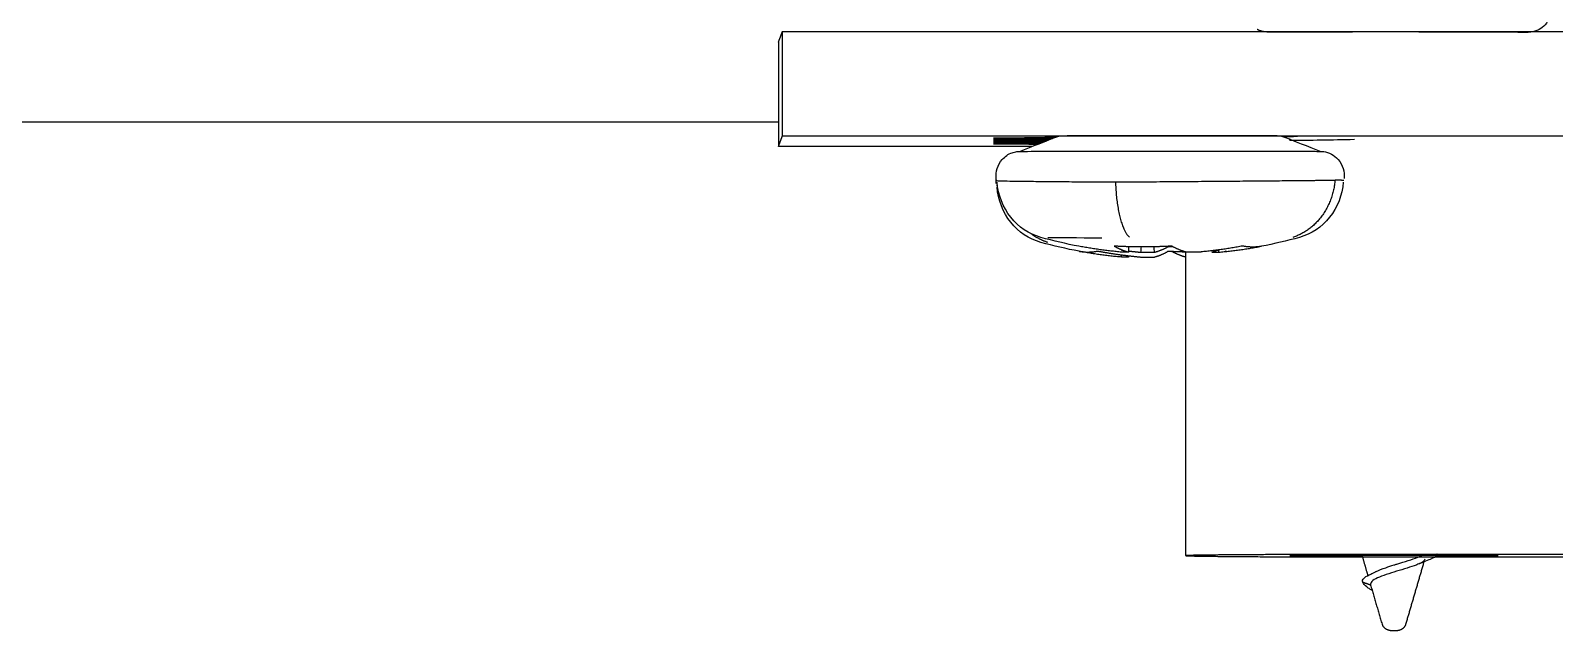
# Model space of a CAD drawing. Header units: millimetres. Extents: x 181 to 381, y 0 to 208.
# Drawn here: x 196.81 to 212.43, y 134.71 to 140.86 of the extents above; entities that cross this region are included whole.
import ezdxf

# ---------------------------------------------------------------- set-up
doc = ezdxf.new("R2010")
doc.units = ezdxf.units.MM
doc.layers.add('Make2D$可见线$曲线', color=7, linetype='Continuous', true_color=0x000000)

msp = doc.modelspace()

# ---------------------------------------------------------------- linework, layer by layer
at = {"layer": 'Make2D$可见线$曲线', "color": 18, "lineweight": -3, "true_color": 0x000000}
for points, knots in [([(212.377, 141.049), (212.38, 141.024), (212.376, 140.999), (212.368, 140.976), (212.358, 140.949), (212.342, 140.925), (212.321, 140.906), (212.303, 140.889), (212.282, 140.875), (212.233, 140.853), (212.204, 140.848), (212.18, 140.845), (212.175, 140.845), (212.169, 140.845), (212.165, 140.845), (212.162, 140.844)], [0, 0, 0, 0, 0.0754249, 0.0754249, 0.0754249, 0.1609988, 0.1609988, 0.1609988, 0.2522387, 0.2522387, 0.3584756, 0.3584756, 0.4129846, 0.4129846, 0.4489162, 0.4489162, 0.4489162, 0.4489162]), ([(207.3, 139.761), (206.947, 139.761), (206.68, 139.76), (206.68, 139.758), (206.68, 139.757), (206.94, 139.755), (207.286, 139.755)], [0.149041, 0.149041, 0.149041, 0.149041, 1.250011, 1.250011, 1.250011, 2.336404, 2.336404, 2.336404, 2.336404]), ([(207.271, 139.75), (206.932, 139.75), (206.68, 139.748), (206.68, 139.747), (206.68, 139.745), (206.925, 139.744), (207.256, 139.744)], [0.179293, 0.179293, 0.179293, 0.179293, 1.250011, 1.250011, 1.250011, 2.304463, 2.304463, 2.304463, 2.304463]), ([(207.243, 139.739), (206.918, 139.738), (206.68, 139.737), (206.68, 139.736), (206.68, 139.734), (206.911, 139.733), (207.227, 139.732)], [0.209257, 0.209257, 0.209257, 0.209257, 1.250011, 1.250011, 1.250011, 2.273946, 2.273946, 2.273946, 2.273946]), ([(207.213, 139.727), (206.904, 139.727), (206.68, 139.726), (206.68, 139.724), (206.68, 139.723), (206.897, 139.722), (207.198, 139.721)], [0.24077, 0.24077, 0.24077, 0.24077, 1.250011, 1.250011, 1.250011, 2.24292, 2.24292, 2.24292, 2.24292]), ([(207.185, 139.716), (206.89, 139.715), (206.68, 139.714), (206.68, 139.713), (206.68, 139.712), (206.883, 139.71), (207.17, 139.71)], [0.272047, 0.272047, 0.272047, 0.272047, 1.250011, 1.250011, 1.250011, 2.211358, 2.211358, 2.211358, 2.211358]), ([(207.156, 139.704), (206.877, 139.704), (206.68, 139.703), (206.68, 139.702), (206.68, 139.7), (206.87, 139.699), (207.141, 139.699)], [0.30401, 0.30401, 0.30401, 0.30401, 1.250011, 1.250011, 1.250011, 2.179172, 2.179172, 2.179172, 2.179172]), ([(207.297, 139.76), (207.07, 139.76), (206.904, 139.759), (206.904, 139.758), (206.904, 139.757), (207.065, 139.756), (207.287, 139.756)], [0.153632, 0.153632, 0.153632, 0.153632, 0.885748, 0.885748, 0.885748, 1.606547, 1.606547, 1.606547, 1.606547]), ([(207.24, 139.738), (207.042, 139.737), (206.904, 139.736), (206.904, 139.736), (206.904, 139.735), (207.038, 139.734), (207.229, 139.733)], [0.217089, 0.217089, 0.217089, 0.217089, 0.885748, 0.885748, 0.885748, 1.542589, 1.542589, 1.542589, 1.542589]), ([(209.648, 139.776), (209.741, 139.777), (209.793, 139.778), (209.796, 139.778), (209.801, 139.78), (209.67, 139.781), (209.192, 139.783), (208.865, 139.784), (208.522, 139.784), (208.179, 139.784), (207.847, 139.783), (207.355, 139.781), (207.214, 139.78), (207.208, 139.779), (207.205, 139.778), (207.25, 139.777), (207.338, 139.776)], [-0.622692, -0.622692, -0.622692, -0.622692, 0, 0, 0, 1.042626, 1.042626, 2.085254, 2.085254, 2.085254, 3.127882, 3.127882, 4.170509, 4.170509, 4.170509, 4.789916, 4.789916, 4.789916, 4.789916]), ([(206.709, 139.344), (206.703, 139.415), (206.725, 139.486), (206.771, 139.54), (206.798, 139.571), (206.833, 139.596), (206.887, 139.615), (206.907, 139.619), (206.936, 139.623), (206.941, 139.623), (206.961, 139.624), (206.953, 139.623), (207.003, 139.624), (207.048, 139.624), (207.112, 139.624), (207.297, 139.625), (207.618, 139.626), (208.006, 139.626), (208.361, 139.626), (208.746, 139.626), (209.089, 139.626)], [0, 0, 0, 0, 0.216515, 0.216515, 0.216515, 0.326438, 0.326438, 0.367047, 0.367047, 0.419732, 0.419732, 0.730674, 0.730674, 1.128038, 1.128038, 1.128038, 2.371514, 2.371514, 2.371514, 3.509521, 3.509521, 3.509521, 3.509521]), ([(209.09, 139.626), (209.122, 139.626), (209.153, 139.626), (209.184, 139.626), (209.551, 139.626), (209.828, 139.625), (209.958, 139.624)], [3.510018, 3.510018, 3.510018, 3.510018, 3.614915, 3.614915, 3.614915, 4.858392, 4.858392, 4.858392, 4.858392]), ([(209.958, 139.624), (209.989, 139.624), (210.009, 139.624), (210.03, 139.623), (210.033, 139.623), (210.04, 139.623), (210.043, 139.624), (210.086, 139.618), (210.125, 139.606), (210.171, 139.582), (210.194, 139.562), (210.214, 139.54), (210.26, 139.486), (210.282, 139.415), (210.276, 139.344)], [0, 0, 0, 0, 0.3324694, 0.3324694, 0.4644205, 0.4644205, 0.527946, 0.527946, 0.5847286, 0.5847286, 0.6620671, 0.6620671, 0.6620671, 0.8785826, 0.8785826, 0.8785826, 0.8785826]), ([(207.168, 138.742), (207.046, 138.776), (206.938, 138.849), (206.859, 138.949), (206.777, 139.051), (206.729, 139.177), (206.718, 139.307)], [0, 0, 0, 0, 0.3851161, 0.3851161, 0.3851161, 0.781647, 0.781647, 0.781647, 0.781647]), ([(207.168, 138.691), (207.046, 138.725), (206.938, 138.798), (206.859, 138.897), (206.777, 139), (206.729, 139.126), (206.718, 139.256)], [0, 0, 0, 0, 0.3848404, 0.3848404, 0.3848404, 0.7813335, 0.7813335, 0.7813335, 0.7813335]), ([(210.267, 139.307), (210.256, 139.177), (210.208, 139.051), (210.126, 138.948), (210.047, 138.849), (209.939, 138.776), (209.817, 138.742)], [0, 0, 0, 0, 0.396493, 0.396493, 0.396493, 0.7813335, 0.7813335, 0.7813335, 0.7813335]), ([(210.787, 135.385), (210.797, 135.388), (210.807, 135.391), (210.896, 135.419), (210.973, 135.442), (211.047, 135.472), (211.062, 135.478), (211.075, 135.484)], [-1.3169217, -1.3169217, -1.3169217, -1.3169217, -1.2392803, -1.2392803, -0.6196402, -0.6196402, -0.4406233, -0.4406233, -0.4406233, -0.4406233]), ([(210.531, 135.283), (210.544, 135.289), (210.557, 135.296), (210.57, 135.302), (210.58, 135.306), (210.589, 135.311), (210.598, 135.316)], [0.00037633, 0.00037633, 0.00037633, 0.00037633, 0.04567181, 0.04567181, 0.04567181, 0.07886335, 0.07886335, 0.07886335, 0.07886335]), ([(211.031, 135.392), (211.025, 135.389), (211.019, 135.387), (210.986, 135.374), (210.955, 135.364), (210.887, 135.342), (210.85, 135.332), (210.741, 135.299), (210.667, 135.276), (210.592, 135.241), (210.572, 135.229), (210.548, 135.204), (210.543, 135.192), (210.547, 135.179)], [-1.780936, -1.780936, -1.780936, -1.780936, -1.7127, -1.7127, -1.42725, -1.42725, -1.1418, -1.1418, -0.5709, -0.5709, -0.28545, -0.28545, 0, 0, 0, 0]), ([(210.598, 135.316), (210.6, 135.317), (210.603, 135.318), (210.632, 135.332), (210.665, 135.345), (210.729, 135.367), (210.758, 135.376), (210.787, 135.385)], [-1.8844134, -1.8844134, -1.8844134, -1.8844134, -1.8589205, -1.8589205, -1.5491004, -1.5491004, -1.3169217, -1.3169217, -1.3169217, -1.3169217]), ([(210.563, 135.124), (210.555, 135.129), (210.547, 135.133), (210.54, 135.138), (210.528, 135.145), (210.517, 135.153), (210.507, 135.161), (210.487, 135.177), (210.473, 135.192), (210.467, 135.208)], [0.4185161, 0.4185161, 0.4185161, 0.4185161, 0.4527809, 0.4527809, 0.4527809, 0.512528, 0.512528, 0.512528, 0.6385003, 0.6385003, 0.6385003, 0.6385003])]:
    msp.add_open_spline(points, degree=3, knots=knots, dxfattribs=at)
for points, degree in [([(204.477, 140.742), (204.498, 140.797), (204.518, 140.851)], 2), ([(204.518, 139.784), (204.518, 140.318), (204.518, 140.851)], 2), ([(204.518, 140.851), (220.525, 140.851), (236.532, 140.851)], 2), ([(204.477, 140.742), (204.477, 140.208), (204.477, 139.675)], 2), ([(204.477, 139.922), (199.462, 139.922), (194.448, 139.922)], 2), ([(204.477, 139.675), (204.498, 139.729), (204.518, 139.784)], 2), ([(207.081, 139.675), (205.779, 139.675), (204.477, 139.675)], 2), ([(204.518, 139.784), (220.525, 139.784), (236.532, 139.784)], 2), ([(207.182, 139.715), (207.017, 139.714), (206.905, 139.714), (206.904, 139.713)], 3), ([(206.904, 139.713), (206.904, 139.712), (207.012, 139.711), (207.172, 139.711)], 3), ([(206.95, 139.623), (207.083, 139.676), (207.216, 139.728), (207.35, 139.781)], 3), ([(209.635, 139.781), (209.769, 139.728), (209.902, 139.676), (210.035, 139.623)], 3), ([(209.719, 139.738), (209.719, 139.747), (209.719, 139.755)], 2), ([(209.72, 139.738), (209.925, 139.739), (210.148, 139.742), (210.381, 139.748)], 3), ([(206.709, 139.293), (206.707, 139.31), (206.707, 139.327), (206.709, 139.344)], 3), ([(207.556, 138.651), (207.426, 138.676), (207.296, 138.706), (207.168, 138.741)], 3), ([(207.237, 138.741), (207.339, 138.74), (207.536, 138.739), (207.792, 138.739)], 3), ([(209.817, 138.741), (209.688, 138.706), (209.558, 138.676), (209.427, 138.651)], 3), ([(207.558, 138.6), (207.427, 138.625), (207.297, 138.655), (207.168, 138.69)], 3), ([(207.993, 138.54), (207.994, 138.547), (207.994, 138.555), (207.995, 138.563)], 3), ([(208.065, 138.646), (208.065, 138.628), (208.064, 138.61), (208.064, 138.592)], 3), ([(208.194, 138.644), (208.192, 138.626), (208.191, 138.608), (208.189, 138.59)], 3), ([(208.331, 138.59), (208.33, 138.609), (208.33, 138.627), (208.329, 138.646)], 3), ([(208.476, 138.652), (208.476, 138.651), (208.476, 138.649)], 2), ([(208.509, 138.6), (208.509, 138.599), (208.509, 138.598)], 2), ([(208.652, 135.481), (208.652, 137.038), (208.652, 138.595)], 2), ([(208.656, 138.592), (208.656, 138.593), (208.656, 138.594), (208.656, 138.595)], 3), ([(208.992, 138.591), (208.991, 138.598), (208.991, 138.606), (208.99, 138.613)], 3), ([(208.064, 138.554), (208.064, 138.549), (208.064, 138.544), (208.064, 138.539)], 3), ([(210.458, 135.484), (210.488, 135.381), (210.518, 135.277)], 2), ([(210.783, 135.467), (211.533, 135.467), (212.282, 135.467), (213.031, 135.467)], 3), ([(213.038, 135.494), (212.288, 135.494), (211.539, 135.494), (210.79, 135.494)], 3), ([(211.104, 135.444), (211.099, 135.427), (211.073, 135.41), (211.031, 135.392)], 3), ([(211.159, 135.443), (211.117, 135.427), (211.072, 135.409), (211.031, 135.392)], 3), ([(211.228, 135.484), (211.218, 135.47), (211.193, 135.457), (211.159, 135.443)], 3), ([(210.467, 135.209), (210.455, 135.236), (210.483, 135.262), (210.531, 135.283)], 3), ([(210.909, 134.779), (211.003, 135.099), (211.096, 135.419)], 2), ([(210.547, 135.179), (210.509, 135.192), (210.472, 135.205)], 2), ([(210.547, 135.179), (210.605, 134.979), (210.664, 134.779)], 2)]:
    msp.add_open_spline(points, degree=degree, dxfattribs=at)
for points, weights, degree in [([(209.482, 140.847), (209.43, 140.848), (209.384, 140.873)], [1, 0.898772294777, 0.860718072863], 2), ([(212.123, 140.846), (212.109, 140.844), (212.094, 140.843)], [0.939986810112, 0.96394546858, 0.993521190663], 2), ([(206.95, 139.623), (206.95, 139.623), (206.951, 139.623)], [0.900149028399, 0.904449736104, 0.909147392701], 2), ([(209.09, 139.626), (209.09, 139.626), (209.089, 139.626)], [0.85450802221, 0.854512541594, 0.854517082374], 2), ([(210.035, 139.623), (210.035, 139.623), (210.035, 139.623)], [0.90153449039, 0.901980755892, 0.902431172048], 2), ([(206.713, 139.324), (206.738, 139.317), (207.932, 139.31)], [0.897398473811, 0.77342247411, 1], 2), ([(206.722, 139.275), (206.712, 139.274), (206.713, 139.273)], [0.926161332077, 0.912375384382, 0.901206951382], 2), ([(207.932, 139.31), (209.619, 139.322), (210.182, 139.329)], [1, 0.707106781187, 1], 2), ([(207.932, 139.31), (207.945, 138.858), (208.075, 138.744)], [1, 0.816416885674, 1], 2), ([(210.182, 139.329), (210.144, 138.867), (209.748, 138.742)], [1, 0.816416886144, 1], 2), ([(210.272, 139.324), (210.273, 139.327), (210.182, 139.329)], [0.901206951382, 0.937092018806, 1], 2), ([(207.237, 138.691), (207.144, 138.721), (207.063, 138.782)], [1, 0.94976679445, 0.927023861691], 2), ([(207.993, 138.591), (207.773, 138.611), (207.556, 138.652)], [0.999999999546, 0.999047478807, 1], 2), ([(207.558, 138.6), (207.647, 138.583), (207.752, 138.602)], [0.999962727183, 0.998153827537, 1], 2), ([(207.993, 138.54), (207.775, 138.559), (207.56, 138.6)], [0.999999999546, 0.999056350256, 0.999982422344], 2), ([(207.752, 138.602), (207.873, 138.579), (207.995, 138.563)], [1, 0.999470256116, 0.999529745349], 2), ([(207.919, 138.653), (207.991, 138.612), (208.064, 138.592)], [1, 0.99904747858, 1], 2), ([(208.213, 138.644), (208.065, 138.644), (207.919, 138.653)], [1, 0.999533641525, 1], 2), ([(208.064, 138.592), (208.018, 138.592), (207.993, 138.591)], [1, 0.98858581064, 1], 2), ([(207.995, 138.612), (208.002, 138.611), (208.01, 138.61)], [0.999529680379, 0.999533347344, 0.999539277635], 2), ([(207.995, 138.563), (208.092, 138.55), (208.189, 138.541)], [0.999529916155, 0.999577977611, 0.999999999546], 2), ([(208.065, 138.603), (208.127, 138.596), (208.189, 138.59)], [0.999612398597, 0.999729226283, 0.999999999546], 2), ([(208.189, 138.59), (208.255, 138.59), (208.331, 138.59)], [1, 0.98858581064, 1], 2), ([(208.509, 138.653), (208.36, 138.644), (208.213, 138.644)], [1, 0.999533641525, 1], 2), ([(208.331, 138.59), (208.404, 138.609), (208.476, 138.649)], [1, 0.99904747858, 1], 2), ([(208.331, 138.541), (208.404, 138.561), (208.476, 138.602)], [1, 0.99904747858, 1], 2), ([(208.509, 138.598), (208.487, 138.597), (208.465, 138.596)], [1, 0.999930660225, 0.999881939801], 2), ([(208.476, 138.649), (208.498, 138.648), (208.521, 138.647)], [1, 0.999929953015, 0.999880948126], 2), ([(208.476, 138.602), (208.625, 138.593), (208.772, 138.593)], [1, 0.999533641525, 1], 2), ([(208.654, 138.592), (208.581, 138.612), (208.509, 138.653)], [1, 0.999047478807, 0.999999999546], 2), ([(208.654, 138.539), (208.581, 138.558), (208.509, 138.598)], [1, 0.999047478807, 0.999999999546], 2), ([(208.796, 138.592), (208.73, 138.592), (208.654, 138.592)], [1, 0.98858581064, 1], 2), ([(208.772, 138.593), (208.791, 138.593), (208.81, 138.593)], [1, 0.999940440434, 0.999896093808], 2), ([(209.233, 138.653), (209.015, 138.612), (208.796, 138.592)], [1, 0.999047478807, 0.999999999546], 2), ([(208.992, 138.614), (208.956, 138.6), (208.921, 138.59)], [0.999524170933, 0.99953807717, 1], 2), ([(208.921, 138.59), (208.967, 138.591), (208.992, 138.591)], [1, 0.98858581064, 1], 2), ([(208.992, 138.591), (209.21, 138.61), (209.425, 138.651)], [0.999999999546, 0.999055583102, 0.999983929309], 2), ([(209.066, 138.602), (209.062, 138.6), (209.058, 138.597)], [1, 0.999945879804, 0.999897909592], 2), ([(209.427, 138.651), (209.338, 138.634), (209.233, 138.653)], [0.999962728037, 0.998153827537, 0.999999999111], 2), ([(208.064, 138.539), (208.018, 138.539), (207.993, 138.54)], [1, 0.98858581064, 1], 2), ([(208.189, 138.541), (208.255, 138.541), (208.331, 138.541)], [1, 0.98858581064, 1], 2), ([(208.652, 135.481), (208.652, 135.473), (209.535, 135.467), (210.783, 135.467)], [0.999362245335, 0.804741592286, 0.804954177174, 1], 3), ([(210.46, 135.476), (209.719, 135.477), (209.719, 135.48)], [0.903814751539, 0.767947678086, 0.999357998268], 2), ([(211.854, 135.48), (211.853, 135.477), (211.221, 135.476)], [1, 0.788299019958, 0.8826297407], 2), ([(211.23, 135.494), (211.229, 135.497), (211.226, 135.498)], [0.924253500642, 0.888942466896, 1], 2), ([(211.226, 135.486), (211.229, 135.487), (211.23, 135.489)], [1, 0.882379789372, 0.928937851126], 2), ([(210.472, 135.205), (210.469, 135.206), (210.467, 135.208)], [1, 0.888942466895, 0.924253500642], 2), ([(210.664, 134.779), (210.683, 134.714), (210.765, 134.714)], [1, 0.785316930881, 1], 2), ([(210.809, 134.714), (210.885, 134.714), (210.908, 134.774)], [1, 0.796582503723, 0.978651184454], 2), ([(210.908, 134.774), (210.909, 134.776), (210.909, 134.779)], [0.978651184454, 0.988734427157, 1], 2)]:
    msp.add_rational_spline(points, weights, degree=degree, dxfattribs=at)
for points, weights, degree, knots in [([(209.482, 140.847), (209.918, 140.852), (211.223, 140.85), (212.527, 140.848), (212.091, 140.843)], [1, 0.707106781187, 1, 0.707106781187, 1], 2, [0.000231, 0.000231, 0.000231, 2.002061, 2.002061, 4.00389, 4.00389, 4.00389]), ([(210.79, 135.494), (210.216, 135.494), (209.686, 135.492), (209.28, 135.49), (208.873, 135.487), (208.653, 135.484), (208.652, 135.481)], [1, 0.949251769591, 0.949251769591, 1, 0.949251769591, 0.949251769591, 1], 3, [-32.789702, -32.789702, -32.789702, -32.789702, -31.218883, -31.218883, -31.218883, -29.648064, -29.648064, -29.648064, -29.648064]), ([(209.719, 135.48), (209.721, 135.485), (210.788, 135.485), (211.854, 135.485), (211.854, 135.48)], [1, 0.707106781187, 1, 0.707428134632, 0.999357998268], 2, [-3.141593, -3.141593, -3.141593, -1.570796, -1.570796, -0.001723, -0.001723, -0.001723]), ([(210.765, 134.714), (210.765, 134.714), (210.787, 134.714), (210.809, 134.714), (210.809, 134.714)], [1, 0.707106781187, 1, 0.707106781187, 1], 2, [0, 0, 0, 0.0831201, 0.0831201, 0.1662402, 0.1662402, 0.1662402])]:
    msp.add_rational_spline(points, weights, degree=degree, knots=knots, dxfattribs=at)

doc.saveas('drawing.dxf')
